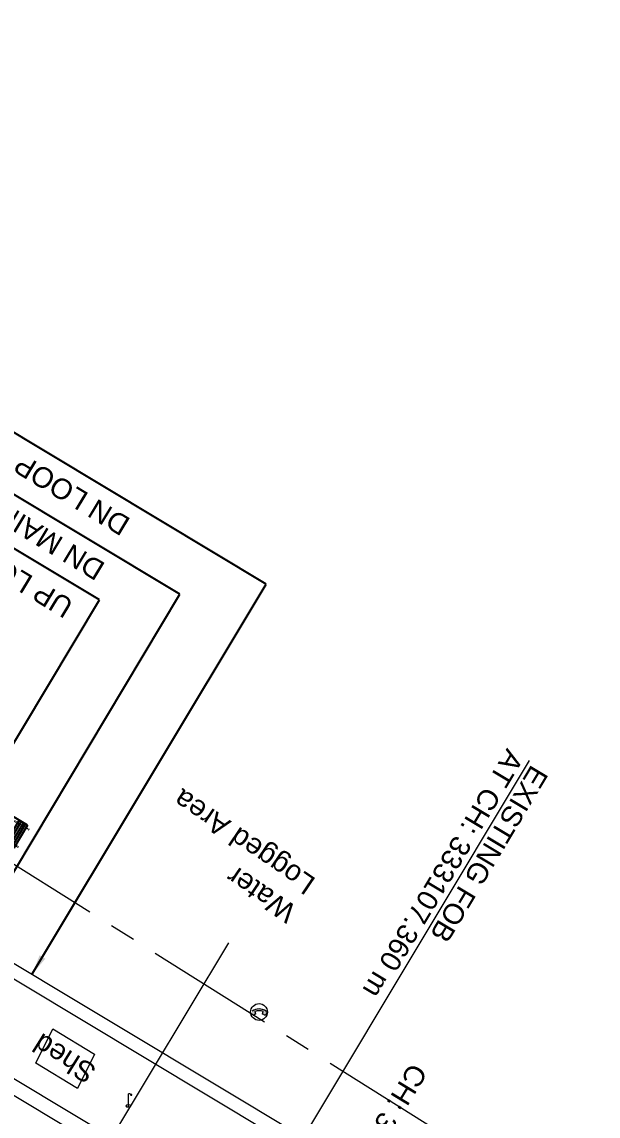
# Model space of a CAD drawing. Header units: metres. Extents: x -1651858 to 619161, y 795717 to 3398838.
# Drawn here: x 617155 to 617225.9, y 3398002.4 to 3398136.9 of the extents above; entities that cross this region are included whole.
import ezdxf
from ezdxf.enums import TextEntityAlignment as Align

# ---------------------------------------------------------------- set-up
doc = ezdxf.new("R2010")
doc.units = ezdxf.units.M
doc.header["$MEASUREMENT"] = 0
doc.linetypes.add('CENTER', pattern=[50.800000000000004, 31.75, -6.350000000000001, 6.350000000000001, -6.350000000000001])
doc.linetypes.add('DASHED', pattern=[0.75, 0.5, -0.25])
for name, color, linetype in [('AA_P_CEN_0.05', 2, 'CENTER'), ('AA_P_CON_0.30', 1, 'Continuous'), ('col', 7, 'Continuous'), ('IR PROPOSALS', 190, 'Continuous'), ('Structures', 7, 'Continuous')]:
    doc.layers.add(name, color=color, linetype=linetype)
for name, color, linetype, lineweight in [('Existing Chainage', 7, 'Continuous', 0), ('Existing IR Track', 143, 'Continuous', 0), ('Existing Railway Boundary', 7, 'CENTER', 0), ('KHANNA STATION', 7, 'Continuous', 0), ('Lamp_Post', 7, 'Continuous', 0), ('LC DETAILS IN PLAN', 7, 'Continuous', 0), ('LIFT', 6, 'Continuous', 13), ('Platform', 7, 'Continuous', 0), ('PROPOSED DFCC TRACK', 1, 'Continuous', 0), ('Shed', 251, 'Continuous', 0), ('SRJ CH. in Station', 7, 'Continuous', 0), ('STEEL', 5, 'Continuous', 25), ('Telephone_Pole', 251, 'Continuous', 0), ('Text', 251, 'Continuous', 0)]:
    doc.layers.add(name, color=color, linetype=linetype, lineweight=lineweight)
doc.styles.get("Standard").update_dxf_attribs({"font": 'arial.ttf'})
doc.styles.add('Style-Arial', font='arial.ttf')
doc.styles.add('Text', font='arial.ttf', dxfattribs={"height": 2})
doc.dimstyles.new('ISO-25', dxfattribs={"dimtxt": 2.5, "dimasz": 2.5, "dimexe": 1.25, "dimexo": 0.625, "dimtad": 1, "dimtxsty": 'Standard', "dimcen": 2.5, "dimadec": 0, "dimazin": 0, "dimtfac": 1, "dimtmove": 0, "dimatfit": 3, "dimfxl": 1, "dimarcsym": 0})
pattern_1 = [(134.9153832942971, (184, 2.384185791015625e-06), (-2248.377181380949, -2241.745982542504), [])]

# ---------------------------------------------------------------- blocks, each defined once
blk = doc.blocks.new('LP')
at = {"flags": 128}
for points in [[(0, 0), (1.455191522836685e-11, 1.501124259113567)], [(0.2519161513773724, 1.350193068938097), (0.4359010657208273, 1.34978976417915)]]:
    blk.add_lwpolyline(points, dxfattribs=at)
for centre, radius, start, end in [((0.06613470305455849, 0.9860374755808152), 0.5193151196662238, 57.6424909295516, 97.31647703476513), ((0.3438663828128483, 1.330728320666822), 0.0939878794666767, 11.70118011145276, 168.0476294616489)]:
    blk.add_arc(centre, radius, start, end)
blk.add_ellipse((0.3454842579521937, 1.356661789875943), major_axis=(0.001657004864181768, 0.04378418379872288), ratio=0.461056283615357, start_param=1.740219812287553, end_param=4.575835678503748)
at = {"extrusion": (0, 0, -1)}
blk.add_ellipse((0.0002139964781235904, 0.005010010994737968), major_axis=(0.3078346772228203, 0.0003373946318270346), ratio=0.4004951161847081, dxfattribs=at)
blk = doc.blocks.new('TP')
at = {"layer": 'Telephone_Pole'}
blk.add_hatch(color=8, dxfattribs=at).paths.add_polyline_path([(0.4904108113842085, 0.07937950012274086, -0.5164031499218332), (0.50169444817584, 0.0414577245246619, 0.1577993104962456), (0.4166271517751738, -0.1907613130751997, 0.2572529316276465), (0.4277839222922921, -0.212974023539573), (0.7014246444450691, -0.4008848378434777, 0.2979427988846318), (0.7296089247101918, -0.4015222333837302, 0.213635339727212), (0.9406636839266866, -0.08856410277076066, 0.2926235261707761), (0.859755909070373, 0.1044311111327263, 0.3146723934038959), (-0.8599365158006549, 0.09540809667669234, 0.297887771102168), (-0.9380952146602795, -0.1021152881439776, 0.2058413629579537), (-0.7296089245937765, -0.4015222333837301, 0.2979427991587084), (-0.7014246443286538, -0.4008848378434777), (-0.4277839221758768, -0.212974023539573, 0.2572529318148587), (-0.4166271516587585, -0.1907613130751997, 0.1551638623656876), (-0.4991642443928868, 0.03819095459766686, -0.5108776866779948), (-0.487892852979712, 0.07585846586152911, -0.1674491611871681)])
at = {"layer": 'Telephone_Pole', "color": 8}
for p, q in [((-0.7014246443286538, -0.4008848378434777), (-0.4277839221758768, -0.212974023539573)), ((0.7014246443286538, -0.4008848378434777), (0.4277839222922921, -0.212974023539573))]:
    blk.add_line(p, q, dxfattribs=at)
blk.add_circle((0, 0), 1.03019917436162, dxfattribs=at)
for centre, radius, start, end in [((0.006368451402522624, -1.131051656091586), 1.501561794058672, 55.36592190608047, 125.2353203920002), ((-0.4799066770356148, 0.05294858617708087), 0.02426193707735696, 109.2180907821485, 217.4639913724398), ((-0.8179022900294513, -0.2060672414954752), 0.4015669410015557, 2.184386932560526, 37.46399137243984), ((0.006368451402522624, -1.342025021789595), 1.501561794058672, 71.19433646094669, 109.2180907821485), ((0.8179022901458666, -0.2060672414954752), 0.4015669410015557, 141.9464450630427, 177.8156130674395), ((0.4825897511327639, 0.0564127282705158), 0.02426193707735696, 321.9464450630427, 71.19433646094669), ((0.7494449896039441, -0.05527036893181503), 0.1940954966188557, 350.123051716859, 55.36592190608048), ((-0.4423634159611538, -0.1917429773602635), 0.0257549793590405, 304.47763243272, 2.184386932560521), ((0.4423634160775691, -0.1917429773602635), 0.0257549793590405, 177.8156130674395, 235.5223675672799), ((0.7160041381139308, -0.3796537916641682), 0.0257549793590405, 235.5223675672799, 301.8865534386903), ((0.485621678410098, -0.009335199370980263), 0.4618879148870251, 301.8865534386903, 350.123051716859)]:
    blk.add_arc(centre, radius, start, end, dxfattribs=at)
for p in [(-0.4419571894686669, -0.2177353326696903), (0.4419571895850822, -0.2177353326696903)]:
    blk.add_point(p, dxfattribs=at)
blk = doc.blocks.new('LIFT-flat-1')
at = {"layer": 'LIFT'}
for p, q in [((-1032357.495207546, 144159.0369814154), (-1032357.494768476, 147159.0369814153)), ((-1032257.495207546, 144159.0369667797), (-1032257.494768476, 147159.0369667796)), ((-1031807.494768476, 147159.0369009191), (-1031807.494734814, 147389.0369009191)), ((-1030607.494768476, 147159.0367252909), (-1030607.494734814, 147389.0367252909)), ((-1030157.495207546, 144159.0366594304), (-1030157.494768476, 147159.0366594304)), ((-1030057.495207546, 144159.0366447947), (-1030057.494768476, 147159.0366447947))]:
    blk.add_line(p, q, dxfattribs=at)
at = {"layer": 'LIFT', "linetype": 'DASHED', "ltscale": 0.5}
for p, q in [((-1030607.494744327, 147324.0367252909), (-1031807.494744327, 147324.0369009191)), ((-1030607.494758963, 147224.0367252909), (-1031807.494758963, 147224.0369009191))]:
    blk.add_line(p, q, dxfattribs=at)
at = {"layer": 'LIFT'}
for points in [[(-1030607.494768476, 147159.0367252909), (-1029977.494768476, 147159.0366330862), (-1029977.49433526, 150119.0366330861), (-1032437.49433526, 150119.0369931239), (-1032437.494768476, 147159.0369931239), (-1031807.494768476, 147159.0369009191)], [(-1030607.494734814, 147389.0367252909), (-1030207.494734814, 147389.0366667482), (-1030207.494368922, 149889.0366667482), (-1032207.494368922, 149889.0369594618), (-1032207.494734814, 147389.0369594618), (-1031807.494734814, 147389.0369009191)]]:
    blk.add_lwpolyline(points, dxfattribs=at)
blk = doc.blocks.new('LIFT-flat-1-flat-1')
at = {"layer": 'LIFT'}
for p, q in [((-1032357.495207546, 144159.0369814154), (-1032357.494768476, 147159.0369814153)), ((-1032257.495207546, 144159.0369667797), (-1032257.494768476, 147159.0369667796)), ((-1031807.494768476, 147159.0369009191), (-1031807.494734814, 147389.0369009191)), ((-1030607.494768476, 147159.0367252909), (-1030607.494734814, 147389.0367252909)), ((-1030157.495207546, 144159.0366594304), (-1030157.494768476, 147159.0366594304)), ((-1030057.495207546, 144159.0366447947), (-1030057.494768476, 147159.0366447947))]:
    blk.add_line(p, q, dxfattribs=at)
at = {"layer": 'LIFT', "linetype": 'DASHED', "ltscale": 0.5}
for p, q in [((-1030607.494744327, 147324.0367252909), (-1031807.494744327, 147324.0369009191)), ((-1030607.494758963, 147224.0367252909), (-1031807.494758963, 147224.0369009191))]:
    blk.add_line(p, q, dxfattribs=at)
at = {"layer": 'LIFT'}
for points in [[(-1030607.494768476, 147159.0367252909), (-1029977.494768476, 147159.0366330862), (-1029977.49433526, 150119.0366330861), (-1032437.49433526, 150119.0369931239), (-1032437.494768476, 147159.0369931239), (-1031807.494768476, 147159.0369009191)], [(-1030607.494734814, 147389.0367252909), (-1030207.494734814, 147389.0366667482), (-1030207.494368922, 149889.0366667482), (-1032207.494368922, 149889.0369594618), (-1032207.494734814, 147389.0369594618), (-1031807.494734814, 147389.0369009191)]]:
    blk.add_lwpolyline(points, dxfattribs=at)
blk = doc.blocks.new('LIFT-flat-1-flat-3')
at = {"layer": 'LIFT'}
for p, q in [((-1032357.495207546, 144159.0369814154), (-1032357.494768476, 147159.0369814153)), ((-1032257.495207546, 144159.0369667797), (-1032257.494768476, 147159.0369667796)), ((-1031807.494768476, 147159.0369009191), (-1031807.494734814, 147389.0369009191)), ((-1030607.494768476, 147159.0367252909), (-1030607.494734814, 147389.0367252909)), ((-1030157.495207546, 144159.0366594304), (-1030157.494768476, 147159.0366594304)), ((-1030057.495207546, 144159.0366447947), (-1030057.494768476, 147159.0366447947))]:
    blk.add_line(p, q, dxfattribs=at)
at = {"layer": 'LIFT', "linetype": 'DASHED', "ltscale": 0.5}
for p, q in [((-1030607.494744327, 147324.0367252909), (-1031807.494744327, 147324.0369009191)), ((-1030607.494758963, 147224.0367252909), (-1031807.494758963, 147224.0369009191))]:
    blk.add_line(p, q, dxfattribs=at)
at = {"layer": 'LIFT'}
for points in [[(-1030607.494768476, 147159.0367252909), (-1029977.494768476, 147159.0366330862), (-1029977.49433526, 150119.0366330861), (-1032437.49433526, 150119.0369931239), (-1032437.494768476, 147159.0369931239), (-1031807.494768476, 147159.0369009191)], [(-1030607.494734814, 147389.0367252909), (-1030207.494734814, 147389.0366667482), (-1030207.494368922, 149889.0366667482), (-1032207.494368922, 149889.0369594618), (-1032207.494734814, 147389.0369594618), (-1031807.494734814, 147389.0369009191)]]:
    blk.add_lwpolyline(points, dxfattribs=at)
blk = doc.blocks.new('A$C6982e8d3')
at = {"layer": 'col', "color": 0, "ltscale": 1.5}
for points in [[(181.2483035550686, 178.5275235421141, 0.373118821433399), (166.3999484750675, 191.4000011926983), (-166.3999653108185, 191.4000012529432, 0.3731188214333965), (-181.2483203950105, 178.5275236078305), (-191.5778024456231, 106.4362400814425, -0.373118821433399), (-199.0019799879519, 100.0000012588571), (-200.0000084344065, 100.0000012590317), (-200.0000084162457, 200.0000012590317), (199.9999915837543, 200.0000011865632), (199.9999915655935, 100.0000011865632), (199.001963119139, 100.0000011867378, -0.373118821433399), (191.5777855791384, 106.4362400120008)], [(181.2483034903416, -178.5275211621774, -0.373118821433399), (166.399948405684, -191.3999988072901), (-166.399965380202, -191.399998746987, -0.3731188214333965), (-181.2483204597374, -178.527521096461), (-191.577802484273, -106.4362375663477, 0.373118821433399), (-199.0019800242735, -99.99999874108471), (-200.0000084707281, -99.99999874091009), (-200.0000084888889, -199.9999987409101), (199.9999915111111, -199.9999988133786), (199.9999915292719, -99.99999881337862), (199.0019630828174, -99.999998813204, 0.373118821433399), (191.5777855404885, -106.4362376357894)]]:
    blk.add_lwpolyline(points, format="xyb", close=True, dxfattribs=at)
at = {"layer": 'STEEL', "color": 0}
blk.add_lwpolyline([(-325.000024872541, -249.9999691094272), (324.9999756042962, -250.0000273729675), (325.0000340168481, 249.9999725078233), (-324.9999662215705, 250.0000310991891)], close=True, dxfattribs=at)
blk = doc.blocks.new('A$C6982e8d3-flat-1')
at = {"layer": 'col', "color": 190, "ltscale": 1.5}
for points in [[(181.2483035550686, 178.5275235421141, 0.373118821433399), (166.3999484750675, 191.4000011926983), (-166.3999653108185, 191.4000012529432, 0.3731188214333965), (-181.2483203950105, 178.5275236078305), (-191.5778024456231, 106.4362400814425, -0.373118821433399), (-199.0019799879519, 100.0000012588571), (-200.0000084344065, 100.0000012590317), (-200.0000084162457, 200.0000012590317), (199.9999915837543, 200.0000011865632), (199.9999915655935, 100.0000011865632), (199.001963119139, 100.0000011867378, -0.373118821433399), (191.5777855791384, 106.4362400120008)], [(181.2483034903416, -178.5275211621774, -0.373118821433399), (166.399948405684, -191.3999988072901), (-166.399965380202, -191.399998746987, -0.3731188214333965), (-181.2483204597374, -178.527521096461), (-191.577802484273, -106.4362375663477, 0.373118821433399), (-199.0019800242735, -99.99999874108471), (-200.0000084707281, -99.99999874091009), (-200.0000084888889, -199.9999987409101), (199.9999915111111, -199.9999988133786), (199.9999915292719, -99.99999881337862), (199.0019630828174, -99.999998813204, 0.373118821433399), (191.5777855404885, -106.4362376357894)]]:
    blk.add_lwpolyline(points, format="xyb", close=True, dxfattribs=at)
at = {"layer": 'STEEL', "color": 190}
blk.add_lwpolyline([(-325.000024872541, -249.9999691094272), (324.9999756042962, -250.0000273729675), (325.0000340168481, 249.9999725078233), (-324.9999662215705, 250.0000310991891)], close=True, dxfattribs=at)
blk = doc.blocks.new('A$C6982e8d3-flat-2')
at = {"layer": 'col', "color": 190, "ltscale": 1.5}
for points in [[(181.2483035550686, 178.5275235421141, 0.373118821433399), (166.3999484750675, 191.4000011926983), (-166.3999653108185, 191.4000012529432, 0.3731188214333965), (-181.2483203950105, 178.5275236078305), (-191.5778024456231, 106.4362400814425, -0.373118821433399), (-199.0019799879519, 100.0000012588571), (-200.0000084344065, 100.0000012590317), (-200.0000084162457, 200.0000012590317), (199.9999915837543, 200.0000011865632), (199.9999915655935, 100.0000011865632), (199.001963119139, 100.0000011867378, -0.373118821433399), (191.5777855791384, 106.4362400120008)], [(181.2483034903416, -178.5275211621774, -0.373118821433399), (166.399948405684, -191.3999988072901), (-166.399965380202, -191.399998746987, -0.3731188214333965), (-181.2483204597374, -178.527521096461), (-191.577802484273, -106.4362375663477, 0.373118821433399), (-199.0019800242735, -99.99999874108471), (-200.0000084707281, -99.99999874091009), (-200.0000084888889, -199.9999987409101), (199.9999915111111, -199.9999988133786), (199.9999915292719, -99.99999881337862), (199.0019630828174, -99.999998813204, 0.373118821433399), (191.5777855404885, -106.4362376357894)]]:
    blk.add_lwpolyline(points, format="xyb", close=True, dxfattribs=at)
at = {"layer": 'STEEL', "color": 190}
blk.add_lwpolyline([(-325.000024872541, -249.9999691094272), (324.9999756042962, -250.0000273729675), (325.0000340168481, 249.9999725078233), (-324.9999662215705, 250.0000310991891)], close=True, dxfattribs=at)
blk = doc.blocks.new('A$C6982e8d3-flat-3')
at = {"layer": 'col', "color": 190, "ltscale": 1.5}
for points in [[(181.2483035550686, 178.5275235421141, 0.373118821433399), (166.3999484750675, 191.4000011926983), (-166.3999653108185, 191.4000012529432, 0.3731188214333965), (-181.2483203950105, 178.5275236078305), (-191.5778024456231, 106.4362400814425, -0.373118821433399), (-199.0019799879519, 100.0000012588571), (-200.0000084344065, 100.0000012590317), (-200.0000084162457, 200.0000012590317), (199.9999915837543, 200.0000011865632), (199.9999915655935, 100.0000011865632), (199.001963119139, 100.0000011867378, -0.373118821433399), (191.5777855791384, 106.4362400120008)], [(181.2483034903416, -178.5275211621774, -0.373118821433399), (166.399948405684, -191.3999988072901), (-166.399965380202, -191.399998746987, -0.3731188214333965), (-181.2483204597374, -178.527521096461), (-191.577802484273, -106.4362375663477, 0.373118821433399), (-199.0019800242735, -99.99999874108471), (-200.0000084707281, -99.99999874091009), (-200.0000084888889, -199.9999987409101), (199.9999915111111, -199.9999988133786), (199.9999915292719, -99.99999881337862), (199.0019630828174, -99.999998813204, 0.373118821433399), (191.5777855404885, -106.4362376357894)]]:
    blk.add_lwpolyline(points, format="xyb", close=True, dxfattribs=at)
at = {"layer": 'STEEL', "color": 190}
blk.add_lwpolyline([(-325.000024872541, -249.9999691094272), (324.9999756042962, -250.0000273729675), (325.0000340168481, 249.9999725078233), (-324.9999662215705, 250.0000310991891)], close=True, dxfattribs=at)
blk = doc.blocks.new('A$C6982e8d3-flat-4')
at = {"layer": 'col', "color": 190, "ltscale": 1.5}
for points in [[(181.2483035550686, 178.5275235421141, 0.373118821433399), (166.3999484750675, 191.4000011926983), (-166.3999653108185, 191.4000012529432, 0.3731188214333965), (-181.2483203950105, 178.5275236078305), (-191.5778024456231, 106.4362400814425, -0.373118821433399), (-199.0019799879519, 100.0000012588571), (-200.0000084344065, 100.0000012590317), (-200.0000084162457, 200.0000012590317), (199.9999915837543, 200.0000011865632), (199.9999915655935, 100.0000011865632), (199.001963119139, 100.0000011867378, -0.373118821433399), (191.5777855791384, 106.4362400120008)], [(181.2483034903416, -178.5275211621774, -0.373118821433399), (166.399948405684, -191.3999988072901), (-166.399965380202, -191.399998746987, -0.3731188214333965), (-181.2483204597374, -178.527521096461), (-191.577802484273, -106.4362375663477, 0.373118821433399), (-199.0019800242735, -99.99999874108471), (-200.0000084707281, -99.99999874091009), (-200.0000084888889, -199.9999987409101), (199.9999915111111, -199.9999988133786), (199.9999915292719, -99.99999881337862), (199.0019630828174, -99.999998813204, 0.373118821433399), (191.5777855404885, -106.4362376357894)]]:
    blk.add_lwpolyline(points, format="xyb", close=True, dxfattribs=at)
at = {"layer": 'STEEL', "color": 190}
blk.add_lwpolyline([(-325.000024872541, -249.9999691094272), (324.9999756042962, -250.0000273729675), (325.0000340168481, 249.9999725078233), (-324.9999662215705, 250.0000310991891)], close=True, dxfattribs=at)
blk = doc.blocks.new('LIFT-flat-1-flat-2-flat-1')
at = {"layer": 'LIFT'}
for p, q in [((-1032357.495207546, 144159.0369814154), (-1032357.494768476, 147159.0369814153)), ((-1032257.495207546, 144159.0369667797), (-1032257.494768476, 147159.0369667796)), ((-1031807.494768476, 147159.0369009191), (-1031807.494734814, 147389.0369009191)), ((-1030607.494768476, 147159.0367252909), (-1030607.494734814, 147389.0367252909)), ((-1030157.495207546, 144159.0366594304), (-1030157.494768476, 147159.0366594304)), ((-1030057.495207546, 144159.0366447947), (-1030057.494768476, 147159.0366447947))]:
    blk.add_line(p, q, dxfattribs=at)
at = {"layer": 'LIFT', "linetype": 'DASHED', "ltscale": 0.5}
for p, q in [((-1030607.494744327, 147324.0367252909), (-1031807.494744327, 147324.0369009191)), ((-1030607.494758963, 147224.0367252909), (-1031807.494758963, 147224.0369009191))]:
    blk.add_line(p, q, dxfattribs=at)
at = {"layer": 'LIFT'}
for points in [[(-1030607.494768476, 147159.0367252909), (-1029977.494768476, 147159.0366330862), (-1029977.49433526, 150119.0366330861), (-1032437.49433526, 150119.0369931239), (-1032437.494768476, 147159.0369931239), (-1031807.494768476, 147159.0369009191)], [(-1030607.494734814, 147389.0367252909), (-1030207.494734814, 147389.0366667482), (-1030207.494368922, 149889.0366667482), (-1032207.494368922, 149889.0369594618), (-1032207.494734814, 147389.0369594618), (-1031807.494734814, 147389.0369009191)]]:
    blk.add_lwpolyline(points, dxfattribs=at)
blk = doc.blocks.new('*U69')
at = {"layer": 'AA_P_CON_0.30'}
blk.add_lwpolyline([(1650, -2.679415047168732e-06), (-1650, 2.679415047168732e-06)], dxfattribs=at)
blk = doc.blocks.new('*U70')
at = {"color": 0, "linetype": 'ByBlock', "lineweight": -2}
for p in [(0, 0), (-1.83697019872103e-14, -300), (-3.673940397442059e-14, -600), (-5.510910596163089e-14, -900), (-7.347880794884119e-14, -1200), (-9.184850993605149e-14, -1500), (-1.102182119232618e-13, -1800), (-1.285879139104721e-13, -2100), (-1.469576158976824e-13, -2400), (-1.653273178848927e-13, -2700), (-1.83697019872103e-13, -3000), (-2.020667218593133e-13, -3300), (-2.204364238465236e-13, -3600), (-2.388061258337339e-13, -3900), (-2.571758278209442e-13, -4200), (-2.755455298081545e-13, -4500), (-2.939152317953648e-13, -4800), (-3.122849337825751e-13, -5100), (-3.306546357697854e-13, -5400)]:
    blk.add_blockref('*U69', p, dxfattribs=at)
blk = doc.blocks.new('*U71')
at = {"layer": 'AA_P_CON_0.30'}
blk.add_lwpolyline([(1650, -2.679415047168732e-06), (-1650, 2.679415047168732e-06)], dxfattribs=at)
blk = doc.blocks.new('*U72')
at = {"color": 0, "linetype": 'ByBlock', "lineweight": -2}
for p in [(0, 0), (-1.83697019872103e-14, -300), (-3.673940397442059e-14, -600), (-5.510910596163089e-14, -900), (-7.347880794884119e-14, -1200), (-9.184850993605149e-14, -1500), (-1.102182119232618e-13, -1800), (-1.285879139104721e-13, -2100), (-1.469576158976824e-13, -2400), (-1.653273178848927e-13, -2700)]:
    blk.add_blockref('*U71', p, dxfattribs=at)
blk = doc.blocks.new('*U73')
at = {"layer": 'AA_P_CON_0.30'}
blk.add_lwpolyline([(1650, -2.679415047168732e-06), (-1650, 2.679415047168732e-06)], dxfattribs=at)
blk = doc.blocks.new('*U74')
at = {"color": 0, "linetype": 'ByBlock', "lineweight": -2}
for p in [(0, 0), (-1.83697019872103e-14, -300), (-3.673940397442059e-14, -600), (-5.510910596163089e-14, -900), (-7.347880794884119e-14, -1200), (-9.184850993605149e-14, -1500), (-1.102182119232618e-13, -1800), (-1.285879139104721e-13, -2100), (-1.469576158976824e-13, -2400), (-1.653273178848927e-13, -2700), (-1.83697019872103e-13, -3000), (-2.020667218593133e-13, -3300), (-2.204364238465236e-13, -3600), (-2.388061258337339e-13, -3900), (-2.571758278209442e-13, -4200), (-2.755455298081545e-13, -4500), (-2.939152317953648e-13, -4800), (-3.122849337825751e-13, -5100), (-3.306546357697854e-13, -5400)]:
    blk.add_blockref('*U73', p, dxfattribs=at)
blk = doc.blocks.new('*U67')
at = {"layer": 'AA_P_CON_0.30'}
blk.add_lwpolyline([(1650, -2.679415047168732e-06), (-1650, 2.679415047168732e-06)], dxfattribs=at)
blk = doc.blocks.new('*U68')
at = {"color": 0, "linetype": 'ByBlock', "lineweight": -2}
for p in [(0, 0), (-1.83697019872103e-14, -300), (-3.673940397442059e-14, -600), (-5.510910596163089e-14, -900), (-7.347880794884119e-14, -1200)]:
    blk.add_blockref('*U67', p, dxfattribs=at)
blk = doc.blocks.new('A$Caeafc557')
at = {"layer": 'Structures', "lineweight": 9}
h = blk.add_hatch(dxfattribs=at)
h.set_pattern_fill('ANSI31', color=256, scale=1000, angle=89.9153832942971)
h.set_pattern_definition(pattern_1)
h.paths.add_polyline_path([(10212.16376972198, -28525.67562055588), (17562.17178535461, -28525.67562007904), (17618.48658180237, 9606.24899816513), (10268.47856616974, 9606.24899840355)])
h = blk.add_hatch(dxfattribs=at)
h.set_pattern_fill('ANSI31', color=256, scale=1000, angle=89.9153832942971)
h.set_pattern_definition(pattern_1)
h.paths.add_polyline_path([(35172.19098997116, -28525.6756207943), (45522.20227575302, -28525.67562055588), (45578.51707363129, 9606.248998641968), (35228.50578594208, 9606.24899840355)])
at = {"layer": 'AA_P_CEN_0.05', "ltscale": 0.225}
for p, q in [((-9729.591604232788, -1797.673193454742), (-9729.591118812561, 1761.600033521652)), ((-7229.591742992401, -1797.673497438431), (-7229.591258049011, 1761.599730014801)), ((7020.408414840698, -1797.675616979599), (7020.408899784088, 1761.597610235214)), ((9520.408414840698, -1797.675939559937), (9520.408900260925, 1761.597288131714)), ((-9729.591253757477, -23977.0555639267), (-9729.591251373291, -1200.005939722061)), ((-7229.591253757477, -23977.05556344986), (-7229.591251373291, -1200.006295204163)), ((7020.40874671936, -22602.10939359665), (7020.408749103546, -1200.006839752197)), ((9520.40874671936, -22602.10939359665), (9520.408749103546, -1200.007194757462))]:
    blk.add_line(p, q, dxfattribs=at)
at = {"layer": 'AA_P_CEN_0.05', "color": 190, "ltscale": 0.225}
for p, q in [((39211.99983453751, -1797.675616979599), (39212.00031852722, 1761.597609519958)), ((59730.38684272766, -1797.67561674118), (59730.38732671738, 1761.597609996796)), ((62230.38684225082, -1797.675939083099), (62230.38732624054, 1761.597287893295)), ((9520.408576011658, -1797.675938844681), (9520.408657550812, -1200.006294965744)), ((39212.00000619888, -21883.05171346664), (39212.00000715256, -1200.005939483643)), ((41711.99983406067, -1797.675939083099), (41711.99991559982, -1200.006294727325)), ((41712.00000667572, -21883.05171346664), (41712.00000762939, -1200.006294965744)), ((59730.38704299927, -26883.05171298981), (59730.38701534271, -1200.005939483643)), ((62230.38704252243, -26883.05171346664), (62230.38701534271, -1200.006294965744))]:
    blk.add_line(p, q, dxfattribs=at)
at = {"layer": 'AA_P_CEN_0.05', "ltscale": 0.225}
for points in [[(-8479.591251850128, 2292.78523683548), (-8479.591250896454, -2335.21043419838)], [(8270.408749103546, 2292.783301830292), (8270.408749103546, -2335.212368965149)], [(8270.408946037292, -0.0007541179656982422), (-12268.61312246323, 0.0007832050323486328)], [(8270.408944129944, 1199.99818611145), (-10229.59112167358, 1200.000822305679)], [(8270.408953666687, -1200.001813411713), (-10229.5914516449, -1199.999177455902)], [(-10129.5912604332, -6525.002226829529), (-6829.591257572174, -6525.002221345901)], [(6620.408740520477, -6525.003126621246), (9920.408742904663, -6525.003121376038)], [(-10129.59125041962, -12425.00222730637), (-6829.591264724731, -12425.00222158432)], [(6620.40875005722, -12425.00312781334), (9920.408734798431, -12425.00312232971)], [(-10129.59124183655, -18325.00222706795), (-6829.591271877289, -18325.00222206116)], [(6620.408758163452, -18325.0031273365), (9920.408728599548, -18325.00312232971)]]:
    blk.add_lwpolyline(points, dxfattribs=at)
at = {"layer": 'AA_P_CEN_0.05', "color": 190, "ltscale": 0.225}
for points in [[(40462.00000715256, 2292.77858543396), (40462.00000667572, -2335.217085838318)], [(60980.38701534271, 2292.776000022888), (60980.38701486588, -2335.219671726227)], [(62730.38718509674, 1199.990930557251), (8270.408944129944, 1199.99818611145)], [(63567.6876244545, -0.003652572631835938), (8270.408946037292, -0.0007541179656982422)], [(62730.38686513901, -1200.009068965912), (8270.408953666687, -1200.001813411713)], [(38811.99999856949, -6525.002227067947), (42112.00000095367, -6525.002221345901)], [(59330.38700675964, -6525.002226829529), (62630.38700914383, -6525.002221107483)], [(38812.00000810623, -12425.00222730637), (42111.99999284744, -12425.00222206116)], [(59330.38701629639, -12425.00222706795), (62630.3870010376, -12425.00222182274)], [(38812.00001621246, -17425.00222730637), (42111.99998617172, -17425.00222206116)], [(59330.38700485229, -18325.00222754478), (62630.38699054718, -18325.00222206116)], [(59330.38703393936, -23325.00222802162), (62630.38700437546, -23325.00222229958)]]:
    blk.add_lwpolyline(points, dxfattribs=at)
at = {"layer": 'AA_P_CON_0.30'}
for points in [[(8270.408947467804, -1625.000346899033), (-10229.59150981903, -1624.999351024628), (-10229.59106445312, 1625.000610113144), (8270.408947944641, 1624.999652862549)], [(-10129.59128046036, -23525.00222253799), (-10129.59125089645, -1625.00221991539)], [(-6829.591251373291, -1925.002225399017), (-10129.59125137329, -1925.00221991539)], [(-6829.591252326965, -2225.00222492218), (-10129.59125185013, -2225.002219676971)], [(-6829.59125328064, -2525.002225399017), (-10129.59125232697, -2525.00221991539)], [(-6829.591279506683, -23525.0022277832), (-6829.591251373291, -1625.00222492218)], [(6620.408722400665, -22025.00312304497), (6620.408748626709, -1625.003120183945)], [(9920.408748149872, -1925.003125429153), (6620.408748149872, -1925.003119945526)], [(9920.408748149872, -2225.003125429153), (6620.408747196198, -2225.003120422363)], [(9920.408747196198, -2525.003125429153), (6620.408747196198, -2525.003119945526)], [(9920.408722400665, -22025.00312781334), (9920.408749103546, -1625.003125190735)], [(-6829.59125328064, -2825.00222492218), (-10129.5912528038, -2825.002219676971)], [(-6829.591254234314, -3125.002225160599), (-10129.59125328064, -3125.002219676971)], [(-6829.591254234314, -3425.002225160599), (-10129.59125375748, -3425.002220153809)], [(-6829.591254234314, -3425.002225160599), (-10129.59125375748, -3425.002220153809)], [(-6829.591254711151, -3725.00222492218), (-10129.59125423431, -3725.002219676971)], [(-6829.591255187988, -4025.002225160599), (-10129.59125471115, -4025.00221991539)], [(-6829.591255187988, -4025.002225160599), (-10129.59125471115, -4025.00221991539)], [(9920.408747196198, -2825.003125190735), (6620.408746242523, -2825.003120183945)], [(9920.408746242523, -3125.003125190735), (6620.408746242523, -3125.003119945526)], [(9920.408746242523, -3425.003125429153), (6620.408745288849, -3425.003120183945)], [(9920.408746242523, -3425.003125429153), (6620.408745288849, -3425.003120183945)], [(9920.408745288849, -3725.003125667572), (6620.408745288849, -3725.003120183945)], [(9920.408745288849, -4025.003125190735), (6620.408744335175, -4025.003120183945)], [(9920.408745288849, -4025.003125190735), (6620.408744335175, -4025.003120183945)], [(-6829.591255664825, -4325.00222492218), (-10129.59125518799, -4325.002219676971)], [(-6829.591256141663, -4625.002225160599), (-10129.59125566483, -4625.00221991539)], [(-6829.591257095337, -4925.002225637436), (-10129.59125614166, -4925.002219438553)], [(-6829.591257095337, -5225.00222492218), (-10129.5912566185, -5225.00221991539)], [(9920.408744335175, -4325.003125667572), (6620.408744335175, -4325.003120183945)], [(9920.408744335175, -4625.003125190735), (6620.4087433815, -4625.003120183945)], [(9920.4087433815, -4925.003125190735), (6620.4087433815, -4925.003119945526)], [(9920.4087433815, -5225.003125429153), (6620.408742427826, -5225.003120422363)], [(-6829.591257095337, -5525.002225399017), (-10129.5912566185, -5525.00221991539)], [(-10104.59128093719, -6900.002222537994), (-10104.59127998352, -6150.002221345901), (-9354.591280460358, -6150.002223730087), (-9354.59127998352, -6900.002223014832), (-10104.59128093719, -6900.002222537994)], [(-7604.591280937195, -6900.002222299576), (-7604.591279983521, -6150.00222158432), (-6854.591280460358, -6150.002223968506), (-6854.591279983521, -6900.002222776413), (-7604.591280937195, -6900.002222299576)], [(9920.408742904663, -5525.003125190735), (6620.408742427826, -5525.003119945526)], [(6645.408719539642, -6900.00312256813), (6645.408720016479, -6150.003122091293), (7395.408720493317, -6150.003123998642), (7395.408720016479, -6900.003123044968), (6645.408719539642, -6900.00312256813)], [(9145.40872001648, -6900.00312256813), (9145.40872001648, -6150.003121614456), (9895.408720493317, -6150.003123998642), (9895.40872001648, -6900.003123283386), (9145.40872001648, -6900.00312256813)], [(-6829.591261386871, -7525.00222492218), (-10129.59126091003, -7525.002219438553)], [(-6829.591261386871, -7825.00222492218), (-10129.59126186371, -7825.00221991539)], [(9920.408739089966, -7525.003125429153), (6620.408738613129, -7525.003120183945)], [(9920.408738136292, -7825.003125190735), (6620.408738136292, -7825.003119945526)], [(-6829.591261863708, -8125.002225399017), (-10129.59126186371, -8125.002219438553)], [(-6829.591262340546, -8425.00222492218), (-10129.59126329422, -8425.002219676971)], [(-6829.591262817383, -8725.002225160599), (-10129.59126281738, -8725.002219676971)], [(-6829.591262817383, -8725.002225160599), (-10129.59126281738, -8725.002219676971)], [(-6829.59126329422, -9025.00222492218), (-10129.59126424789, -9025.002219676971)], [(-6829.591263771057, -9325.002225160599), (-10129.59126424789, -9325.002219676971)], [(9920.408738136292, -8125.003125429153), (6620.408738136292, -8125.003119945526)], [(9920.408737182617, -8425.003125429153), (6620.408737182617, -8425.003120183945)], [(9920.408736228943, -8725.003125429153), (6620.408737182617, -8725.003119707108)], [(9920.408736228943, -8725.003125429153), (6620.408737182617, -8725.003119707108)], [(9920.408736228943, -9025.003125429153), (6620.40873670578, -9025.003120183945)], [(9920.408735275269, -9325.003125190735), (6620.408736228943, -9325.003119707108)], [(-6829.591264247894, -9625.00222492218), (-10129.59126520157, -9625.002219676971)], [(-6829.591264724731, -9925.002225160599), (-10129.59126472473, -9925.002219676971)], [(-6829.591265201569, -10225.00222492218), (-10129.59126615524, -10225.00221991539)], [(-6829.591265678406, -10525.0022251606), (-10129.59126567841, -10525.00221943855)], [(-6829.591265678406, -10525.0022251606), (-10129.59126567841, -10525.00221943855)], [(9920.408735275269, -9625.003125429153), (6620.408735752106, -9625.003120183945)], [(9920.408734321594, -9925.003125667572), (6620.408735275269, -9925.003120183945)], [(9920.408734321594, -10225.00312519073), (6620.408734798431, -10225.00312018394)], [(9920.40873336792, -10525.00312566757), (6620.408734321594, -10525.00311994553)], [(9920.40873336792, -10525.00312566757), (6620.408734321594, -10525.00311994553)], [(-6829.591266155243, -10825.0022251606), (-10129.59126710892, -10825.00221991539)], [(-6829.59126663208, -11125.00222492218), (-10129.59126710892, -11125.00221967697)], [(-6829.591267108917, -11425.00222492218), (-10129.59126806259, -11425.00221991539)], [(-10104.59128952026, -12800.00222253799), (-10104.59128952026, -12050.00222229958), (-9354.591289520264, -12050.00222396851), (-9354.591289520264, -12800.00222373009), (-10104.59128952026, -12800.00222253799)], [(-7604.591289520264, -12800.00222301483), (-7604.591289520264, -12050.00222229958), (-6854.591290473938, -12050.00222420692), (-6854.591289520264, -12800.00222325325), (-7604.591289520264, -12800.00222301483)], [(9920.40873336792, -10825.00312519073), (6620.408733844757, -10825.00311994553)], [(9920.408732414246, -11125.00312542915), (6620.40873336792, -11125.00312018394)], [(9920.408732414246, -11425.00312542915), (6620.408732891083, -11425.00311994553)], [(6645.408710002899, -12800.00312280655), (6645.408710479736, -12050.00312256813), (7395.408710479736, -12050.00312447548), (7395.408709526062, -12800.00312376022), (6645.408710002899, -12800.00312280655)], [(9145.4087100029, -12800.00312304497), (9145.408710479736, -12050.00312256813), (9895.408710479736, -12050.00312423706), (9895.408709526062, -12800.00312399864), (9145.4087100029, -12800.00312304497)], [(-10004.59128236771, -18600.00222301483), (-10004.59128236771, -18050.00222301483), (-9454.591282367706, -18050.00222301483), (-9454.591282367706, -18600.00222325325), (-10004.59128236771, -18600.00222301483)], [(-7504.591318130493, -18600.00221586227), (-7504.59131860733, -18050.00221562386), (-6954.591319084167, -18050.00221562386), (-6954.591319084167, -18600.00221514702), (-7504.591318130493, -18600.00221586227)], [(6745.408717632294, -18600.00312328339), (6745.408717632294, -18050.00312328339), (7295.408717632294, -18050.0031235218), (7295.408717155457, -18600.00312304497), (6745.408717632294, -18600.00312328339)], [(9245.408680915833, -18600.00311589241), (9245.408681869507, -18050.00311589241), (9795.408681869507, -18050.00311565399), (9795.40868139267, -18600.00311565399), (9245.408680915833, -18600.00311589241)]]:
    blk.add_lwpolyline(points, dxfattribs=at)
at = {"layer": 'AA_P_CON_0.30', "color": 190}
for points in [[(8270.408947944641, 1624.999652862549), (62730.38724136353, 1624.996490478516), (62730.3868098259, -1625.003509044647), (8270.408947467804, -1625.000346899033)], [(42112.00000715256, -1625.002225160599), (38812.00000619888, -1625.00221991539)], [(38811.99998140335, -21425.00221610069), (38812.00000619888, -1625.00221991539)], [(42112.00000619888, -1925.00222492218), (38812.00000667572, -1925.002219676971)], [(42112.00000619888, -2225.00222492218), (38812.00000572205, -2225.00221991539)], [(42112.00000524521, -2525.002225399017), (38812.00000572205, -2525.00221991539)], [(42111.99998188019, -21425.00222158432), (42112.00000715256, -1625.002225160599)], [(59330.3870177269, -26425.00221562386), (59330.38701438904, -1625.00221991539)], [(62630.38701438904, -1925.002225160599), (59330.38701438904, -1925.002220153809)], [(62630.3870139122, -2225.00222492218), (59330.38701343536, -2225.002219676971)], [(62630.38701343536, -2525.002225160599), (59330.38701343536, -2525.002219676971)], [(62630.38701820374, -26425.00222086906), (62630.38701486588, -1625.00222492218)], [(42112.00000524521, -2825.00222492218), (38812.00000429153, -2825.00221991539)], [(42112.00000429153, -3125.002225399017), (38812.00000476837, -3125.00221991539)], [(42112.00000429153, -3425.00222492218), (38812.00000333786, -3425.00221991539)], [(42112.00000429153, -3425.00222492218), (38812.00000333786, -3425.00221991539)], [(42112.00000333786, -3725.002225399017), (38812.00000333786, -3725.00221991539)], [(42112.00000333786, -4025.002225399017), (38812.00000238419, -4025.002219676971)], [(42112.00000333786, -4025.002225399017), (38812.00000238419, -4025.002219676971)], [(62630.38701248169, -2825.002225875854), (59330.38701248169, -2825.002219676971)], [(62630.38701248169, -3125.002225160599), (59330.38701248169, -3125.002219676971)], [(62630.38701200485, -3425.002225399017), (59330.38701152802, -3425.00221991539)], [(62630.38701200485, -3425.002225399017), (59330.38701152802, -3425.00221991539)], [(62630.38701152802, -3725.002225160599), (59330.38701152802, -3725.002219676971)], [(62630.38701105118, -4025.002225160599), (59330.38701057434, -4025.00221991539)], [(62630.38701105118, -4025.002225160599), (59330.38701057434, -4025.00221991539)], [(42112.00000238419, -4325.00222492218), (38812.00000238419, -4325.002219676971)], [(42112.00000238419, -4625.002225160599), (38812.00000143051, -4625.00221991539)], [(42112.00000143051, -4925.00222492218), (38812.00000143051, -4925.002219676971)], [(42112.00000143051, -5225.002225160599), (38812.00000047684, -5225.002220153809)], [(62630.38701057434, -4325.00222492218), (59330.38701057434, -4325.002219676971)], [(62630.3870100975, -4625.002225399017), (59330.38700962067, -4625.00221991539)], [(62630.3870100975, -4925.002225160599), (59330.38700962067, -4925.00221991539)], [(62630.38700914383, -5225.00222492218), (59330.38700866699, -5225.00221991539)], [(42112.00000047684, -5525.002225160599), (38812.00000143051, -5525.002219438553)], [(38836.99997758865, -6900.002222061157), (38836.99997806549, -6150.002221345901), (39586.99997854233, -6150.002223730087), (39586.99997806549, -6900.002222537994), (38836.99997758865, -6900.002222061157)], [(41336.99997806549, -6900.002222299576), (41336.99997806549, -6150.002221107483), (42086.99997854233, -6150.002223491669), (42086.99997806549, -6900.002223014832), (41336.99997806549, -6900.002222299576)], [(62630.38700914383, -5525.002225160599), (59330.38700866699, -5525.002219676971)], [(59355.38698625565, -6900.002222299576), (59355.38698577881, -6150.002221345901), (60105.38698625565, -6150.002223491669), (60105.38698625565, -6900.002223014832), (59355.38698625565, -6900.002222299576)], [(61855.38698625565, -6900.002222061157), (61855.38698530197, -6150.002221822739), (62605.38698625565, -6150.002223968506), (62605.38698625565, -6900.002222537994), (61855.38698625565, -6900.002222061157)], [(42111.99999713898, -7525.00222492218), (38811.99999666214, -7525.00221991539)], [(42111.99999666214, -7825.00222492218), (38811.9999961853, -7825.00221991539)], [(62630.38700532913, -7525.00222492218), (59330.38700437546, -7525.00221991539)], [(62630.38700485229, -7825.00222492218), (59330.38700485229, -7825.002219676971)], [(42111.9999961853, -8125.00222492218), (38811.9999961853, -8125.002219438553)], [(42111.99999570847, -8425.00222492218), (38811.99999523163, -8425.00221991539)], [(42111.99999523163, -8725.002225399017), (38811.99999523163, -8725.002219438553)], [(42111.99999523163, -8725.002225399017), (38811.99999523163, -8725.002219438553)], [(42111.99999475479, -9025.00222492218), (38811.99999475479, -9025.002219676971)], [(42111.99999427795, -9325.002225399017), (38811.99999427795, -9325.00221991539)], [(62630.38700389862, -8125.002225160599), (59330.38700389862, -8125.002219676971)], [(62630.38700389862, -8425.00222492218), (59330.38700389862, -8425.002219676971)], [(62630.38700294495, -8725.002225160599), (59330.38700294495, -8725.002219676971)], [(62630.38700294495, -8725.002225160599), (59330.38700294495, -8725.002219676971)], [(62630.38700294495, -9025.00222492218), (59330.38700294495, -9025.002219676971)], [(62630.38700151443, -9325.002225160599), (59330.38700199127, -9325.002219676971)], [(42111.99999380112, -9625.00222492218), (38811.99999380112, -9625.002219676971)], [(42111.99999332428, -9925.002225160599), (38811.99999332428, -9925.002219676971)], [(42111.99999237061, -10225.00222492218), (38811.99999284744, -10225.00221967697)], [(42111.99999141693, -10525.0022251606), (38811.99999237061, -10525.00221943855)], [(42111.99999141693, -10525.0022251606), (38811.99999237061, -10525.00221943855)], [(62630.38700199127, -9625.002225399017), (59330.38700199127, -9625.00221991539)], [(62630.38700056076, -9925.00222492218), (59330.3870010376, -9925.002219676971)], [(62630.3870010376, -10225.00222539902), (59330.3870010376, -10225.00221991539)], [(62630.38700008392, -10525.00222468376), (59330.38700008392, -10525.00221967697)], [(62630.38700008392, -10525.00222468376), (59330.38700008392, -10525.00221967697)], [(42111.99999141693, -10825.0022251606), (38811.99999189377, -10825.00221991539)], [(42111.99999046326, -11125.0022251606), (38811.99999141693, -11125.00221967697)], [(42111.99999046326, -11425.0022251606), (38811.99999094009, -11425.00221991539)], [(38836.99996852875, -12800.00222277641), (38836.99996852875, -12050.00222206116), (39586.99996852875, -12050.00222396851), (39586.99996900558, -12800.00222349167), (38836.99996852875, -12800.00222277641)], [(41336.99996852875, -12800.00222253799), (41336.99996852875, -12050.00222206116), (42086.99996852875, -12050.00222444534), (42086.99996900558, -12800.00222349167), (41336.99996852875, -12800.00222253799)], [(62630.38699960709, -10825.00222492218), (59330.38700008392, -10825.00221991539)], [(62630.38699865341, -11125.00222539902), (59330.38699913025, -11125.00221991539)], [(62630.38699865341, -11425.00222492218), (59330.38699913025, -11425.00221967697)], [(59355.38697624207, -12800.00222277641), (59355.3869767189, -12050.00222229958), (60105.3869767189, -12050.00222444534), (60105.38697576523, -12800.00222349167), (59355.38697624207, -12800.00222277641)], [(61855.38697719574, -12800.00222277641), (61855.3869767189, -12050.00222206116), (62605.3869767189, -12050.00222396851), (62605.38697624207, -12800.00222373009), (61855.38697719574, -12800.00222277641)], [(42111.99999284744, -13425.00222754478), (38811.99999380112, -13425.00222206116)], [(42111.99999284744, -13425.00222754478), (38811.99999380112, -13425.00222206116)], [(62630.38699436188, -13425.00222492218), (59330.38699436188, -13425.00221991539)], [(42111.99999237061, -13725.00222754478), (38811.99999237061, -13725.00222253799)], [(42111.99999189377, -14025.00222802162), (38811.99999141693, -14025.00222277641)], [(42111.99999141693, -14325.00222754478), (38811.99999046326, -14325.00222253799)], [(42111.99999094009, -14625.00222802162), (38811.99999046326, -14625.00222301483)], [(62630.38699436188, -13725.00222492218), (59330.38699388504, -13725.00221943855)], [(62630.3869934082, -14025.00222492218), (59330.38699293137, -14025.00221967697)], [(62630.3869934082, -14325.0022251606), (59330.38699245453, -14325.00222015381)], [(62630.38699245453, -14625.00222492218), (59330.38699197769, -14625.00221991539)], [(62630.38699245453, -14625.00222492218), (59330.38699197769, -14625.00221991539)], [(42111.99999046326, -14925.00222754478), (38811.99999046326, -14925.00222229958)], [(42111.99999046326, -14925.00222754478), (38811.99999046326, -14925.00222229958)], [(42111.99998998642, -15225.0022277832), (38811.99998950958, -15225.00222277641)], [(42111.99998903275, -15525.00222826004), (38811.99998855591, -15525.00222277641)], [(42111.99998903275, -15825.0022277832), (38811.99998807907, -15825.00222277641)], [(42111.99998807907, -16125.0022277832), (38811.99998855591, -16125.00222277641)], [(62630.38699245453, -14925.0022251606), (59330.38699150085, -14925.00222015381)], [(62630.38699150085, -15225.00222492218), (59330.38699102402, -15225.00221967697)], [(62630.38699150085, -15525.0022251606), (59330.38699102402, -15525.00221967697)], [(62630.38699054718, -15825.0022251606), (59330.38699007034, -15825.00221991539)], [(62630.38699054718, -16125.00222492218), (59330.38699007034, -16125.00221967697)], [(42111.99998807907, -16425.0022277832), (38811.99998760223, -16425.00222229958)], [(42111.9999871254, -16725.0022277832), (38811.9999871254, -16725.00222253799)], [(42111.9999871254, -16725.0022277832), (38811.9999871254, -16725.00222253799)], [(42111.9999871254, -17025.00222802162), (38811.99998617172, -17025.00222301483)], [(42111.99998617172, -17325.0022277832), (38811.99998188019, -17325.00222802162)], [(38936.9999756813, -17700.00222301483), (38936.9999756813, -17150.00222277641), (39486.99997520447, -17150.00222325325), (39486.9999756813, -17700.00222325325), (38936.9999756813, -17700.00222301483)], [(41436.99993991852, -17700.00221562386), (41436.99993991852, -17150.00221538544), (41986.99993991852, -17150.00221538544), (41986.99993991852, -17700.00221538544), (41436.99993991852, -17700.00221562386)], [(62630.38698911667, -16425.00222539902), (59330.38698911667, -16425.00221991539)], [(62630.38698911667, -16425.00222539902), (59330.38698911667, -16425.00221991539)], [(62630.38698959351, -16725.00222492218), (59330.38698911667, -16725.00221967697)], [(62630.38698863983, -17025.00222492218), (59330.38698816299, -17025.00221991539)], [(62630.38698768616, -17325.00222539902), (59330.38698816299, -17325.00221943855)], [(59355.38696622849, -18700.00222253799), (59355.38696527481, -17950.00222229958), (60105.38696575165, -17950.00222444534), (60105.38696575165, -18700.00222325325), (59355.38696622849, -18700.00222253799)], [(61855.38696622849, -18700.00222277641), (61855.38696527481, -17950.00222253799), (62605.38696575165, -17950.00222444534), (62605.38696527481, -18700.00222373009), (61855.38696622849, -18700.00222277641)], [(42111.99998664856, -19325.00222158432), (38811.99998760223, -19325.00222682953)], [(42112.00000190735, -19625.00222110748), (38812.00000190735, -19625.00221562386)], [(42112.00000095367, -19925.00222158432), (38812.00000143051, -19925.00221610069)], [(62630.3870100975, -19325.00222826004), (59330.38700962067, -19325.00222325325)], [(62630.3870100975, -19325.00222826004), (59330.38700962067, -19325.00222325325)], [(62630.3870100975, -19625.00222849846), (59330.38700914383, -19625.00222349167)], [(62630.38700914383, -19925.00222826004), (59330.38700866699, -19925.00222301483)], [(42112.00000095367, -20225.00222110748), (38812.00000095367, -20225.00221562386)], [(42112.00000095367, -20525.00222110748), (38812.00000047684, -20525.00221586227)], [(42111.99999904633, -20825.00222158432), (38811.99999952316, -20825.00221633911)], [(42111.99999904633, -20825.00222158432), (38811.99999952316, -20825.00221633911)], [(42111.99999952316, -21125.00222110748), (38811.99999952316, -21125.00221610069)], [(42111.99999809265, -21425.00222158432), (38811.99999856949, -21425.00221610069)], [(62630.38700914383, -20225.00222849846), (59330.38700866699, -20225.00222301483)], [(62630.38700819016, -20525.00222826004), (59330.38700771332, -20525.00222301483)], [(62630.38700819016, -20825.00222849846), (59330.38700771332, -20825.00222301483)], [(62630.38700819016, -20825.00222849846), (59330.38700771332, -20825.00222301483)], [(62630.38700675964, -21125.00222873688), (59330.38700675964, -21125.00222301483)], [(62630.38700723648, -21425.00222826004), (59330.38700675964, -21425.00222301483)], [(62630.38700580597, -21725.0022289753), (59330.38700580597, -21725.00222325325)], [(62630.38700628281, -22025.00222826004), (59330.38700580597, -22025.00222301483)], [(62630.38700532913, -22325.00222826004), (59330.38700485229, -22325.00222325325)], [(62630.38700532913, -22625.00222826004), (59330.38700485229, -22625.00222277641)], [(62630.38700532913, -22625.00222826004), (59330.38700485229, -22625.00222277641)], [(62630.38700437546, -22925.00222826004), (59330.38700389862, -22925.00222325325)], [(62630.38700437546, -23225.00222849846), (59330.38699817657, -23225.00222873688)], [(59455.3869934082, -23600.00222325325), (59455.3869934082, -23050.00222373009), (60005.3869934082, -23050.00222373009), (60005.3869934082, -23600.00222325325), (59455.3869934082, -23600.00222325325)], [(61955.38695669174, -23600.00221610069), (61955.38695716858, -23050.00221610069), (62505.38695716858, -23050.00221586227), (62505.38695716858, -23600.00221633911), (61955.38695669174, -23600.00221610069)], [(62630.38700485229, -25225.00222110748), (59330.38700532913, -25225.00222659111)], [(62630.38701963425, -25525.00222158432), (59330.38702011108, -25525.00221610069)], [(62630.38701915741, -25825.00222110748), (59330.38701820374, -25825.00221586227)], [(62630.38701868057, -26125.0022213459), (59330.38701915741, -26125.00221586227)], [(62630.38701820374, -26425.00222086906), (59330.3870177269, -26425.00221562386)]]:
    blk.add_lwpolyline(points, dxfattribs=at)
at = {"layer": 'Existing IR Track', "color": 7, "lineweight": 25, "const_width": 100, "flags": 128}
for points in [[(19242.17361783981, -28525.67562007904), (19298.48841381073, 9606.24899840355)], [(24009.3847026825, -28525.67562055588), (24011.65835142136, -27534.51743745804), (24056.81027984619, -7850.926605701447), (24056.81125497818, 9606.248998641968)], [(28742.18397808075, -28525.67562007904), (28798.49877500534, 9606.24899840355)], [(33472.45458745956, -28525.6756207943), (33475.28301525116, -27547.10352683067), (33530.60296916962, -8421.11104464531), (33558.47755336761, 9606.248998641968)], [(47328.90113162994, -28525.6756207943), (47397.71376991272, 9606.24899840355)]]:
    blk.add_lwpolyline(points, dxfattribs=at)
at = {"layer": 'PROPOSED DFCC TRACK', "color": 1, "linetype": 'Continuous', "lineweight": 50, "const_width": 100, "flags": 128}
for points in [[(-2625.870727539062, -36911.38095378876), (-2416.678396224976, -31719.64458990097), (-2161.146144866943, -25474.88308191299), (-1903.660033226013, -19230.15173649788), (-712.5166516304016, 9621.768652439117)], [(52628.909760952, -28525.6756207943), (52697.70514011383, 9596.684666156769)]]:
    blk.add_lwpolyline(points, dxfattribs=at)
at = {"layer": 'Structures'}
for p, q in [((35172.19098997116, -28525.6756207943), (35228.50578594208, 9606.24899840355)), ((45522.20227575302, -28525.67562055588), (45578.51707363129, 9606.248998641968))]:
    blk.add_line(p, q, dxfattribs=at)
for points in [[(10268.47856616974, 9606.24899840355), (10212.16376972198, -28525.67562055588)], [(17562.17178535461, -28525.67562007904), (17618.48658180237, 9606.24899816513)]]:
    blk.add_lwpolyline(points, dxfattribs=at)
for name, p in [('LIFT-flat-1-flat-2-flat-1', (1071669.495484829, -142534.0425307751)), ('A$C6982e8d3-flat-3', (39212.00008201599, 1199.994098901749)), ('A$C6982e8d3-flat-2', (41712.00008106232, 1199.993739128113)), ('A$C6982e8d3-flat-4', (39211.99991607666, -1200.005900859833)), ('A$C6982e8d3-flat-1', (41711.99973630905, -1200.006261110306))]:
    blk.add_blockref(name, p)
at = {"color": 1}
for p in [(-9729.591176986694, 1200.000750303268), (-7229.591335296631, 1200.000390291214), (7020.408823490143, 1199.998366117477), (9520.408823490143, 1199.998006105423), (-9729.59152173996, -1199.999272823334), (-7229.59166097641, -1199.999609470367), (7020.408657073975, -1200.001633882523), (9520.408477783203, -1200.00199341774)]:
    blk.add_blockref('A$C6982e8d3', p, dxfattribs=at)
at = {"color": 3}
for name, p in [('*U70', (-8479.591265201569, -13425.00222492218, 980684.1777633026)), ('*U74', (8270.408734798431, -13425.00312542915, 980684.1777633025)), ('*U72', (-8479.591274261475, -20825.00222492218, 980684.1777633026)), ('*U68', (8270.408725738525, -20825.00312542915, 980684.1777633025))]:
    blk.add_blockref(name, p, dxfattribs=at)
at = {"layer": 'IR PROPOSALS'}
for name, p in [('LIFT-flat-1', (1022727.90308346, -142534.0361771584)), ('LIFT-flat-1-flat-3', (1039477.903117657, -142534.0384984016)), ('LIFT-flat-1-flat-1', (1092187.881350517, -142534.0452003479)), ('A$C6982e8d3', (59730.38708972931, 1199.991513252258)), ('A$C6982e8d3', (62230.38708925247, 1199.991153240204)), ('A$C6982e8d3', (59730.38692378998, -1200.008486509323)), ('A$C6982e8d3', (62230.38674402237, -1200.008846282959))]:
    blk.add_blockref(name, p, dxfattribs=at)

msp = doc.modelspace()

# ---------------------------------------------------------------- linework, layer by layer
at = {"layer": 'Existing IR Track', "flags": 128}
for points in [[(616811.4559134399, 3398210.748991376), (616840.0792803353, 3398195.160542811), (616842.85549051, 3398193.787070589), (616846.3597990549, 3398192.089131033), (616857.5530775809, 3398186.664785233), (616889.0609839323, 3398172.231359294), (616913.4227580876, 3398160.83990679), (616955.9397781541, 3398139.605417984), (616983.3375548661, 3398123.6892442), (617007.148567524, 3398109.406371024), (617091.738877825, 3398058.524564958), (617119.7064408654, 3398041.710309967), (617149.7637745698, 3398023.722759576), (617180.7889648585, 3398005.127147079), (617213.9625885973, 3397985.201549404), (617264.1356213388, 3397955.150303978)], [(617228.0051181617, 3397960.519441438), (617217.6271376057, 3397966.753469155), (617201.4628607774, 3397976.45901561), (617185.2114691413, 3397986.216851904), (617168.7322534414, 3397996.098079283), (617152.2677983003, 3398005.970456053), (617135.7816964805, 3398015.907989962), (617119.4013871234, 3398025.781799463), (617101.890861284, 3398036.304776216), (617084.4675362417, 3398046.775244734), (617062.6634682353, 3398059.897585029), (617043.4050393843, 3398071.487882988), (617040.8761781215, 3398073.031997765), (617021.5973236687, 3398084.612423272)]]:
    msp.add_lwpolyline(points, dxfattribs=at)
at = {"layer": 'Existing Railway Boundary', "ltscale": 0.5, "flags": 128}
msp.add_lwpolyline([(615837.9763898292, 3398803.715094475), (615849.5142, 3398796.835), (615894.7969000001, 3398769.958), (615937.4983, 3398743.942), (615981.9902, 3398717.098000001), (616068.5113, 3398669.173), (616067.1408000002, 3398666.777), (616155.2607, 3398617.970000001), (616241.8019000001, 3398557.182), (616565.2008, 3398392.086), (616565.2008, 3398392.086), (616804.6072000001, 3398248.331000001), (616912.456, 3398182.568), (616957.6006, 3398155.162), (616991.8302000001, 3398135.404), (617436.1711, 3397855.952)], dxfattribs=at)
at = {"layer": 'KHANNA STATION', "color": 7, "lineweight": 13, "ltscale": 5}
msp.add_line((617180.461951606, 3398023.704878577), (617100.2334320731, 3397890.344365071), dxfattribs=at)
at = {"layer": 'LC DETAILS IN PLAN', "lineweight": 13, "flags": 128}
msp.add_lwpolyline([(617217.4226150202, 3398046.126337315), (617177.5824269091, 3397979.694012795)], dxfattribs=at)
at = {"layer": 'Platform', "flags": 128}
msp.add_lwpolyline([(617481.293198667, 3397821.236034376), (617474.2863321765, 3397825.950192675), (617429.2108314149, 3397853.826411073), (617309.5388128385, 3397925.873339695), (617262.3557746881, 3397954.165602959), (617062.9924579854, 3398073.923233195), (616972.9479591666, 3398127.884629261), (616965.7113637269, 3398132.165299825), (616962.7102935747, 3398126.848584528), (616961.7327834568, 3398125.138864526), (616960.5429194155, 3398123.188733082), (616967.8657240039, 3398118.853373493), (617058.4814160168, 3398064.432060102), (617304.1321040364, 3397916.850128338), (617423.830297993, 3397844.907641431), (617469.203284157, 3397817.675928941), (617476.3655225262, 3397813.302074572), (617481.293198667, 3397821.236034376)], close=True, dxfattribs=at)
at = {"layer": 'Shed'}
msp.add_3dface([(617161.8734468437, 3398005.78670442), (617156.7410621346, 3398008.895800258), (617158.837461649, 3398013.14543921), (617163.9698479916, 3398010.03634192)], dxfattribs=at)

# ---------------------------------------------------------------- block references
at = {"lineweight": 15, "xscale": 0.001, "yscale": 0.001, "zscale": 0.001, "rotation": 59.05386858774048}
msp.add_blockref('A$Caeafc557', (617100.8709311964, 3397998.028598394), dxfattribs=at)
at = {"layer": 'Lamp_Post'}
msp.add_blockref('LP', (617168.1385652432, 3398003.646251331), dxfattribs=at)
at = {"layer": 'Telephone_Pole'}
msp.add_blockref('TP', (617184.201629546, 3398015.198794394), dxfattribs=at)

# ---------------------------------------------------------------- texts
at = {"layer": 'Existing Chainage', "lineweight": 0, "insert": (617194.2421835476, 3397992.544212276), "char_height": 2.5, "attachment_point": 6, "rotation": 238.63006860234975, "line_spacing_factor": 0.6, "style": 'Style-Arial'}
msp.add_mtext('CH: 333100', dxfattribs=at)
at = {"layer": 'LC DETAILS IN PLAN', "lineweight": 13, "style": 'Style-Arial'}
for s, p in [('AT CH: 333107.360 m', (617214.7114156765, 3398047.712372249)), ('EXISTING FOB', (617217.7233236745, 3398045.715164591))]:
    msp.add_text(s, height=2.500000000000003, rotation=239.0483999999999, dxfattribs=at).set_placement(p)
at = {"layer": 'SRJ CH. in Station', "lineweight": 13}
for s, p in [('UP LOOP & DN GOODS DEPARTURE LINE CSR - 695.166m(FM TO PT)', (617111.442053592, 3398094.47566162)), ('DN LOOP LINE CSR - 101.736m(TS TO PT)', (617138.1795655135, 3398092.651430153)), ('DN MAIN LINE CSR - 771.183m(FM TO FM)', (617134.9985906647, 3398087.198840327))]:
    msp.add_text(s, height=2.500000000000004, rotation=148.8421317356238, dxfattribs=at).set_placement(p, align=Align.MIDDLE_CENTER)
at = {"layer": 'Text', "style": 'Text'}
msp.add_text('Shed', height=2.5, rotation=147.9413864569041, dxfattribs=at).set_placement((617160.2637476753, 3398009.485395958), align=Align.MIDDLE_CENTER)
at = {"layer": 'Text', "insert": (617187.5817339977, 3398025.999689198), "char_height": 2.500000000000003, "width": 20.45927355997264, "attachment_point": 1, "rotation": 145.84579506928236}
msp.add_mtext('Water Logged Area', dxfattribs=at)

# ---------------------------------------------------------------- leaders
at = {"layer": 'SRJ CH. in Station', "lineweight": 13}
for points in [[(617132.556250977, 3398012.421579539), (617164.5854054833, 3398065.857152038), (617064.3797684074, 3398125.961640822)], [(617156.284000673, 3398019.814722369), (617185.0759722639, 3398067.791746377), (617108.9356727063, 3398113.463431664)], [(617141.8867814355, 3398012.227951501), (617174.4565590747, 3398066.538311414), (617105.9123591011, 3398107.653583453)]]:
    msp.add_leader(points, dimstyle='ISO-25', override={"dimtxt": 0.5, "dimgap": 0.25, "dimtad": 0}, dxfattribs=at)

doc.saveas('drawing.dxf')
